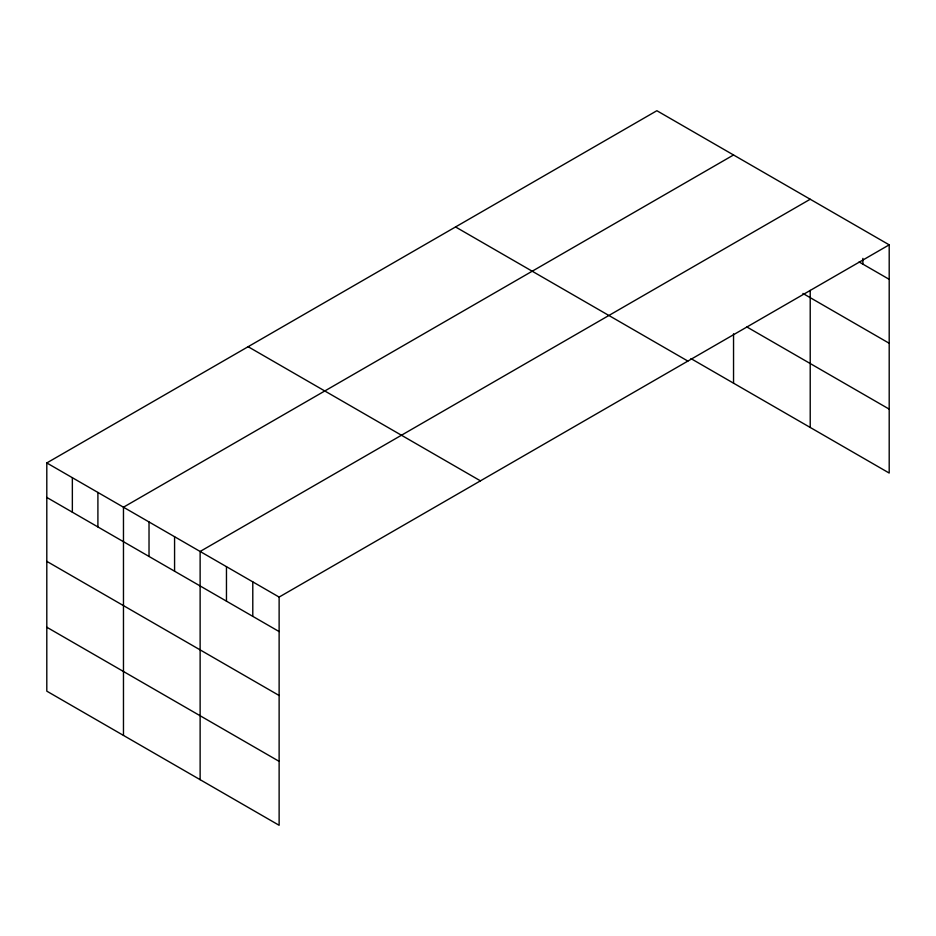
<?xml version="1.0" encoding="UTF-8"?>
<svg xmlns="http://www.w3.org/2000/svg" width="936" height="936" viewBox="0 0 936 936"><rect width="100%" height="100%" fill="white"/><g stroke="black" fill="none" stroke-linecap="round" stroke-linejoin="round"><path stroke-width="1.4" d="M46.8 462.946L279.127 597.074L279.127 825.283L46.8 691.154L46.8 462.946L656.873 110.717L889.2 244.846L889.2 473.054L690.955 358.593M733.543 154.978L123.47 507.207L123.47 735.415M810.213 199.251L200.129 551.468L200.129 779.676M279.127 597.074L889.2 244.846M859.108 261.963L889.2 279.337M802.912 293.448L889.2 343.266M746.928 326.992L889.2 409.126M455.551 226.957L687.878 361.085M248.122 346.706L480.449 480.847M46.8 497.437L279.127 631.566M46.8 561.354L279.127 695.495M46.8 627.225L279.127 761.354M862.875 258.383L862.875 264.139M810.213 290.394L810.213 427.448M733.543 333.789L733.543 383.187M252.79 581.876L252.79 616.356M226.465 566.678L226.465 601.158M174.576 536.714L174.576 571.206M149.023 521.96L149.023 556.452M97.906 492.453L97.906 526.945M72.353 477.699L72.353 512.191"/></g></svg>
